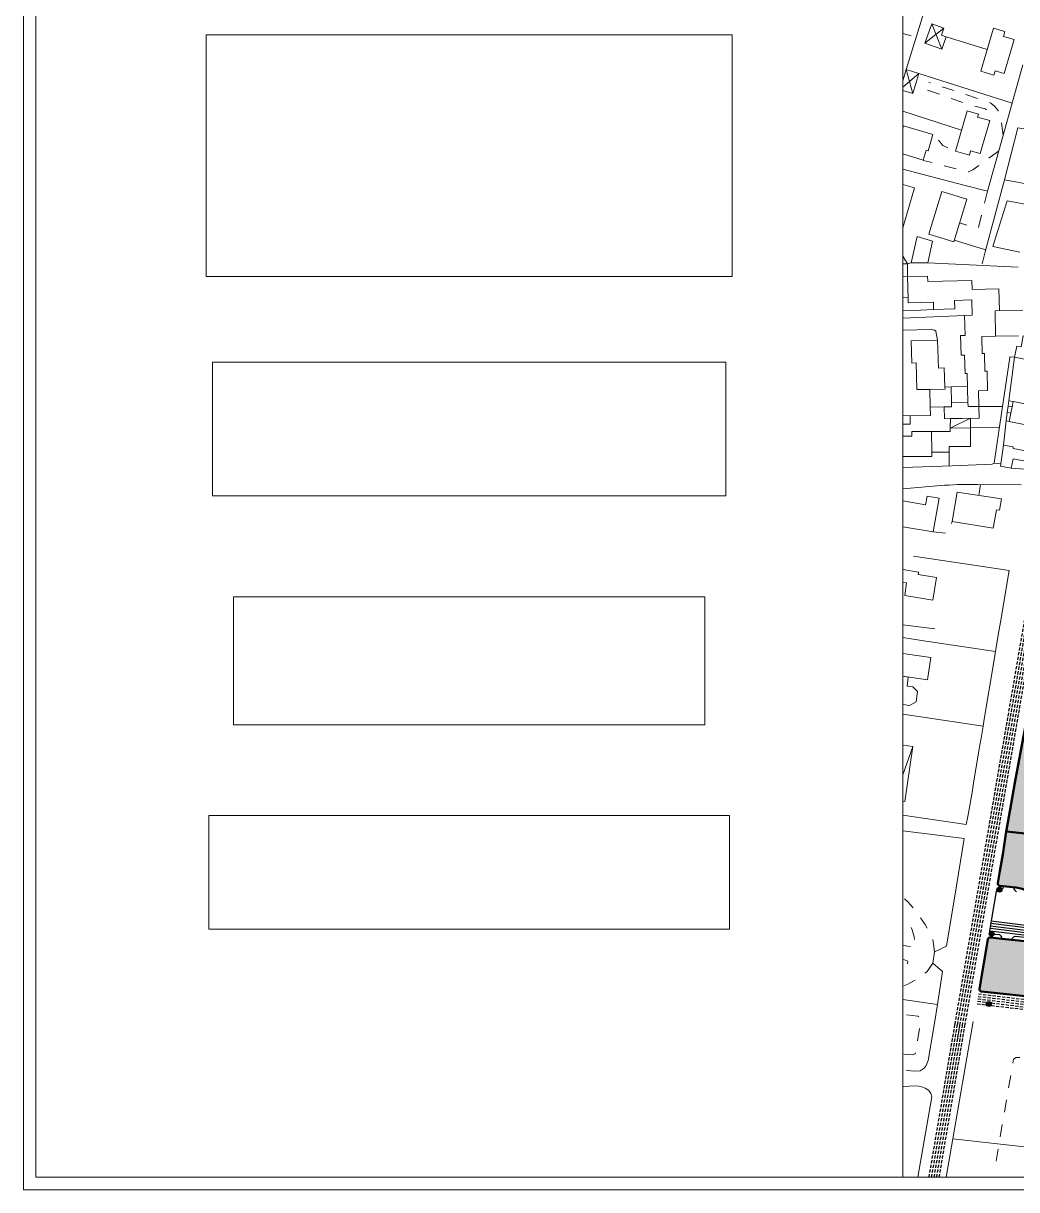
# Model space of a CAD drawing. Header units: millimetres. Extents: x 366 to 1555, y 702 to 1543.
# Drawn here: x 365.8 to 764.8, y 701.7 to 1170.4 of the extents above; entities that cross this region are included whole.
import ezdxf

# ---------------------------------------------------------------- set-up
doc = ezdxf.new("R2010")
doc.units = ezdxf.units.MM
doc.linetypes.add('TRATTEGGIATA', pattern=[19.05, 12.7, -6.35])
for name, color, linetype, lineweight in [('1_BASE', 7, 'Continuous', 0), ('1_CARTIGLIO', 7, 'Continuous', 9), ('4L - Lotti', 7, 'Continuous', 50), ('6_ACQUEDOTTO', 152, 'Continuous', 30), ('6_FOGNATURA', 1, 'Continuous', 30), ('6_GAS', 210, 'Continuous', 30), ('6_ILLUMINAZIONE', 2, 'Continuous', 30), ('6_LOTTO RETINO', 254, 'Continuous', 30), ('6_RETE ELETTRICA', 2, 'Continuous', 30), ('6_TELEFONO', 94, 'Continuous', 30)]:
    doc.layers.add(name, color=color, linetype=linetype, lineweight=lineweight)
doc.layers.add('4L - Strade', color=10, linetype='Continuous')
picture_1 = doc.add_image_def('image1.png', size_in_pixel=(665, 306))
picture_2 = doc.add_image_def('image2.png', size_in_pixel=(596, 162))
picture_3 = doc.add_image_def('image3.png', size_in_pixel=(649, 169))
picture_4 = doc.add_image_def('image4.png', size_in_pixel=(659, 144))

msp = doc.modelspace()

# ---------------------------------------------------------------- hatches: boundary and pattern name
at = {"layer": '6_ILLUMINAZIONE', "transparency": 33554687}
h = msp.add_hatch(color=256, dxfattribs=at)
h.dxf.hatch_style = 1
h.paths.add_polyline_path([(758.87527, 822.27769, 1), (756.87527, 822.27769, 1)])
h = msp.add_hatch(color=256, dxfattribs=at)
h.dxf.hatch_style = 1
h.paths.add_polyline_path([(755.7474, 804.50529, 1), (753.7474, 804.50529, 1)])
h = msp.add_hatch(color=256, dxfattribs=at)
h.dxf.hatch_style = 1
h.paths.add_polyline_path([(754.57298, 776.294, 1), (752.57298, 776.294, 1)])
at = {"layer": '6_LOTTO RETINO', "transparency": 33554559}
h = msp.add_hatch(color=256, dxfattribs=at)
h.dxf.hatch_style = 1
h.paths.add_polyline_path([(794.18437, 873.87762), (798.25153, 896.95272), (798.25157, 896.95296), (770.79751, 902.30304), (769.24439, 893.31122), (768.36939, 888.15122), (766.63539, 878.88522), (764.06439, 865.15822), (762.18939, 854.54122), (760.72839, 846.25622), (760.62997, 845.61811), (787.61271, 842.82517, 0.393409196), (788.70045, 843.64606), (791.61279, 860.14753)])
h = msp.add_hatch(color=256, dxfattribs=at)
h.dxf.hatch_style = 1
h.paths.add_polyline_path([(780.54846, 843.55638), (760.62997, 845.61811), (759.20539, 836.38122), (758.04358, 829.69928), (757.21412, 824.92881, 0.434573785), (758.09638, 823.76282), (764.64132, 823.08537, -0.228209947), (772.39917, 818.30894), (775.59216, 813.87458), (777.74795, 826.27323), (778.94253, 833.14365)])
h = msp.add_hatch(color=256, dxfattribs=at)
h.dxf.hatch_style = 1
h.paths.add_polyline_path([(750.72784, 781.29596, -0.44015695), (749.82706, 782.46382), (753.26373, 802.21485, -0.394136538), (754.3519, 803.03821), (758.89377, 802.56142), (762.87287, 802.15622), (773.36506, 801.07019), (769.5847, 779.34395)])

# ---------------------------------------------------------------- linework, layer by layer
at = {"layer": '1_BASE'}
for p, q in [((720.44739, 1151.81922), (729.21339, 1180.51022)), ((719.0962, 1166.35108), (722.40039, 1165.45522)), ((736.45539, 1164.99422), (752.93239, 1159.90522)), ((757.63539, 1119.25622), (767.22839, 1153.69422)), ((734.36939, 1147.46322), (725.54139, 1150.29522)), ((730.15039, 1146.56522), (729.50239, 1146.78322)), ((762.93939, 1138.30722), (734.36939, 1147.46322)), ((739.62739, 1143.37322), (734.89339, 1144.97122)), ((729.01839, 1143.53322), (733.74439, 1141.90822)), ((738.47839, 1140.28322), (743.20539, 1138.66222)), ((749.10339, 1140.18622), (744.36939, 1141.78022)), ((742.67439, 1127.45522), (719.0962, 1135.17483)), ((747.97139, 1137.16622), (752.19739, 1136.06922)), ((752.19739, 1136.06922), (752.67439, 1135.64722)), ((754.46339, 1138.38122), (753.84639, 1138.58822)), ((755.89339, 1137.17422), (754.46339, 1138.38122)), ((757.30739, 1135.35022), (755.89339, 1137.17422)), ((757.36939, 1135.19422), (757.30739, 1135.35022)), ((759.36139, 1125.45922), (758.68239, 1130.41222)), ((733.44739, 1123.51422), (735.14339, 1121.32622)), ((735.14339, 1121.32622), (737.19739, 1120.46322)), ((753.12739, 1102.97122), (757.63539, 1119.25622)), ((755.66639, 1117.74822), (753.63539, 1116.26422)), ((756.97139, 1118.65122), (755.66639, 1117.74822)), ((757.63539, 1119.25622), (756.97139, 1118.65122)), ((719.0962, 1111.84446), (743.58039, 1105.45922)), ((730.84639, 1114.44022), (727.23639, 1115.36922)), ((740.53339, 1111.95122), (735.68939, 1113.19822)), ((747.18939, 1111.56122), (745.43939, 1110.69022)), ((749.59639, 1113.31922), (747.18939, 1111.56122)), ((745.43939, 1110.69022), (745.37739, 1110.70522)), ((759.93239, 1107.56522), (752.18939, 1078.58022)), ((743.58039, 1105.45922), (753.12739, 1102.97122)), ((753.12739, 1102.97122), (751.88539, 1098.12722)), ((750.65039, 1093.28322), (749.40839, 1088.44022)), ((744.82239, 1089.30722), (741.85339, 1090.22122)), ((739.73639, 1083.30722), (742.76839, 1082.38522)), ((747.10339, 1081.06522), (752.41639, 1079.44822)), ((752.18939, 1078.58022), (750.89339, 1073.73722)), ((720.97839, 1073.79522, 209.108), (719.0962, 1073.79592, 209.108)), ((722.40039, 1074.11922), (720.97839, 1073.79522, 209.108)), ((720.97839, 1068.62322), (720.97839, 1073.79522, 209.111)), ((743.01039, 1073.56522), (729.18239, 1074.24422)), ((765.40839, 1072.46322), (743.01039, 1073.56522)), ((719.0962, 1054.96401), (726.11139, 1055.20122)), ((726.11139, 1055.20122), (731.45539, 1055.38122)), ((757.84639, 1054.97922), (767.22139, 1055.20122)), ((743.85339, 1053.06522, 209.0947), (719.0962, 1051.8826, 209.0947)), ((719.0962, 1047.16091, 209.0878), (730.46339, 1047.42022, 209.0878)), ((730.46339, 1047.42022, 209.0778), (731.80739, 1047.11922, 209.0778)), ((731.80739, 1047.11922, 209.0778), (732.36939, 1046.68222, 209.0778)), ((732.36939, 1046.68222, 209.0811), (733.01039, 1043.15122, 209.0811)), ((756.36139, 1044.68222), (765.51839, 1044.90122)), ((757.67439, 1006.46322), (762.00239, 1036.15122)), ((763.97839, 1036.27622), (761.66639, 1018.74022)), ((762.00239, 1036.15122), (762.04939, 1036.45922)), ((762.04939, 1036.45922), (763.97839, 1036.27622)), ((738.43239, 1024.30322, 209.081), (745.03339, 1024.43222, 209.081)), ((719.0962, 1012.74068), (730.22839, 1012.85022)), ((730.22839, 1012.85022), (730.08039, 1016.20922)), ((759.12739, 1016.44022, 209.6272), (749.60339, 1016.42822, 209.6272)), ((761.38539, 1016.60022), (761.04939, 1014.02222)), ((722.08839, 1009.38122), (719.0962, 1009.29695)), ((746.31439, 1007.87322), (757.90839, 1008.06922)), ((760.60339, 1010.65122), (759.46339, 1000.85022)), ((755.79939, 993.63522), (757.67439, 1006.46322)), ((737.73639, 998.07622), (737.68939, 992.60422)), ((719.0962, 991.92173), (738.86139, 992.64722)), ((738.86139, 992.64722), (754.90839, 993.23722)), ((754.90839, 993.23722), (755.79939, 993.63522)), ((762.63539, 991.68622), (768.23639, 991.28022)), ((735.85339, 984.83422), (719.0962, 983.29546)), ((737.70539, 984.84222), (735.85339, 984.83422)), ((749.01839, 985.05322), (741.04939, 985.08022)), ((766.64339, 984.99022), (749.01839, 985.05322)), ((766.64339, 984.99022), (749.01839, 985.05322)), ((750.23639, 985.07322), (749.64339, 980.72522)), ((731.26839, 966.04922), (736.23639, 965.49422)), ((738.66639, 969.35422), (738.93239, 970.26422)), ((752.99439, 951.86922), (723.31439, 956.28022)), ((761.80739, 950.55722), (752.99439, 951.86922)), ((758.27539, 929.76822), (761.80739, 950.55722)), ((731.90039, 927.02622, 210.2179), (719.0962, 928.68999, 210.2179)), ((726.61939, 922.42022), (719.0962, 923.56351)), ((754.52539, 907.35422), (757.51839, 925.29522)), ((756.27539, 917.90822), (726.61939, 922.42022)), ((751.61139, 889.90522), (753.11139, 898.85822)), ((719.0962, 892.8219), (723.59639, 892.13922)), ((723.59639, 892.13922), (751.28339, 887.94022)), ((750.48639, 883.17822), (751.28339, 887.94022)), ((751.28339, 887.94022), (751.61139, 889.90522)), ((747.61139, 866.02622), (749.61139, 877.90822)), ((745.15839, 851.60822), (746.95539, 861.33022)), ((719.0962, 852.21235), (744.57239, 848.46322)), ((744.57239, 848.46322), (745.15839, 851.60822)), ((733.11139, 844.16222), (719.0962, 845.92443)), ((743.74439, 842.82622), (733.11139, 844.16222)), ((740.61939, 823.79522), (743.74439, 842.82622)), ((736.63539, 799.49022), (740.61939, 823.79522)), ((721.11139, 817.31122), (719.77539, 818.54922)), ((722.15839, 816.20122), (721.11139, 817.31122)), ((723.23639, 814.95122), (722.15839, 816.20122)), ((722.80739, 806.12322), (722.48639, 807.09222)), ((728.01039, 808.29522), (726.14339, 810.88922)), ((728.90839, 806.73322), (728.01039, 808.29522)), ((723.68239, 803.27222), (722.80739, 806.12322)), ((723.76039, 802.28022), (723.68239, 803.27222)), ((731.43939, 800.40122), (731.06439, 802.24022)), ((719.0962, 799.83475), (722.18939, 799.39322)), ((731.73639, 797.29122), (731.43939, 800.40122)), ((731.73639, 797.29122), (736.63539, 799.49022)), ((721.06439, 793.50622), (719.0962, 794.37002)), ((720.97839, 792.47522), (720.98639, 792.48722)), ((720.98639, 792.48722), (721.06439, 793.50622)), ((731.09639, 792.65822), (728.79939, 789.40822)), ((735.04939, 789.41222), (731.09639, 792.65822)), ((728.79939, 789.40822), (728.04139, 788.72922)), ((733.01839, 776.11522), (735.04939, 789.41222)), ((720.83039, 784.15822), (719.51039, 783.60422)), ((722.55739, 785.06122), (720.83039, 784.15822)), ((723.97839, 785.83022), (722.55739, 785.06122)), ((733.01839, 776.11522), (719.0962, 778.08705)), ((731.74439, 768.58822), (733.01839, 776.11522)), ((725.15839, 771.42022), (720.57239, 771.98722)), ((725.43939, 771.17022), (725.15839, 771.42022)), ((747.37739, 769.33022), (744.31439, 751.63122)), ((724.98639, 761.54922), (725.74439, 766.49022)), ((729.21339, 753.61922), (731.74439, 768.58822)), ((741.01039, 761.84222), (742.01839, 767.80722)), ((719.46339, 756.19422), (722.90839, 755.92022)), ((722.90839, 755.92022), (724.02539, 756.26422)), ((724.02539, 756.26422), (724.11139, 756.62722)), ((763.54939, 754.14722), (764.65839, 754.82622)), ((764.65839, 754.82622), (766.08039, 754.75622)), ((726.04139, 749.44422), (727.58039, 750.49022)), ((727.58039, 750.49022), (728.46339, 751.61922)), ((728.46339, 751.61922), (729.21339, 753.61922)), ((744.31439, 751.63122), (739.20539, 722.06922)), ((763.26839, 752.52222), (763.54939, 754.14722)), ((720.47839, 749.65822), (722.28339, 749.42422)), ((722.28339, 749.42422), (724.19739, 749.28022)), ((724.19739, 749.28022), (726.04139, 749.44422)), ((761.58039, 742.66622), (762.42439, 747.59622)), ((759.88539, 732.81122), (760.73639, 737.74022)), ((758.19739, 722.95522), (759.04139, 727.88522)), ((739.20539, 722.06922), (736.542, 706.68381)), ((739.20539, 722.06922), (879.45705, 706.68381)), ((756.51039, 713.10022), (757.35339, 718.02622))]:
    msp.add_line(p, q, dxfattribs=at)
for points in [[(727.92439, 1162.45122), (734.70539, 1160.05322), (736.45539, 1164.99422), (734.56439, 1165.66222), (735.58839, 1168.54122), (730.71339, 1170.28022), (727.92439, 1162.45122)], [(735.58839, 1168.54122), (727.92439, 1162.45122)], [(734.70539, 1160.05322), (730.71339, 1170.28022)], [(750.40039, 1151.15522), (755.62739, 1149.65122), (756.10339, 1151.30722), (759.82239, 1150.23322), (763.79939, 1163.94422), (759.51039, 1165.19022), (760.08839, 1167.17822), (755.43239, 1168.52622), (750.40039, 1151.15522)], [(719.0962, 1143.4952), (723.06439, 1142.27622), (725.54139, 1150.29522), (720.45643, 1151.84884), (719.0962, 1147.32629)], [(725.54139, 1150.29522), (719.0962, 1144.73002)], [(723.06439, 1142.27622), (720.45643, 1151.84884)], [(740.20539, 1119.02222), (745.82239, 1117.44422), (746.32239, 1119.22122), (750.18939, 1118.11922), (753.96339, 1131.36922), (749.10339, 1132.75622), (749.44739, 1133.97122), (744.96339, 1135.28022), (740.20539, 1119.02222)], [(719.0962, 1128.35484), (719.37739, 1129.28722), (731.16639, 1125.70522), (729.18939, 1119.21322), (728.42439, 1119.44822), (727.22139, 1115.47522), (719.0962, 1117.94208)], [(771.59639, 1105.40522), (772.19739, 1108.55322), (774.33839, 1108.13922), (774.89339, 1110.88522), (770.95539, 1111.70122), (772.89339, 1121.06122), (773.94586, 1127.03084), (772.58039, 1127.27222), (765.23639, 1128.36922), (759.93239, 1107.56522), (771.59639, 1105.40522)], [(719.0962, 1088.30099), (723.70539, 1104.27622), (719.0962, 1105.6068)], [(729.47139, 1085.67022), (739.51839, 1082.59222), (744.78339, 1099.79522), (734.74439, 1102.87322), (729.47139, 1085.67022)], [(766.13874, 1078.48728), (755.19594, 1080.76606), (761.02526, 1099.10769), (769.71506, 1097.44942)], [(722.40039, 1074.11922), (724.84639, 1084.71322), (730.97139, 1082.85422), (729.18239, 1074.24422), (722.40039, 1074.11922)], [(747.10339, 1081.06522), (742.76839, 1082.38522)], [(719.0962, 1076.80694), (720.97839, 1073.79522)], [(743.87739, 1037.07622), (742.48639, 1037.03322), (742.26839, 1044.98722), (744.08839, 1045.03322), (743.85339, 1053.06522), (746.97839, 1053.21322), (746.80739, 1059.27622), (739.83839, 1059.08422), (740.02539, 1055.67422), (731.45539, 1055.38522), (731.42439, 1058.39722), (721.28339, 1058.12322), (721.23639, 1059.90522), (720.97839, 1068.62322), (729.01839, 1068.81522), (729.07239, 1066.61522), (746.84639, 1067.06522), (746.94739, 1063.42422), (757.61139, 1063.72522), (757.84639, 1054.97922), (756.10339, 1054.93622), (756.36139, 1044.68622), (750.74439, 1044.53322), (750.91639, 1037.67422), (751.81439, 1037.69422), (751.97839, 1030.60422), (752.98639, 1030.62322), (753.14339, 1022.84622), (749.47839, 1022.76422), (749.60339, 1016.42822), (745.32239, 1016.41622), (745.23639, 1018.08422), (744.86139, 1029.70522), (744.08839, 1029.68622), (743.87739, 1037.07622)], [(724.46339, 1033.94422), (722.65839, 1033.90522), (722.47839, 1042.78322), (733.00239, 1043.15522), (733.40839, 1031.84622), (735.72839, 1031.92422), (736.00239, 1024.25222), (736.02539, 1023.46722), (729.93239, 1023.33822), (724.68239, 1023.22522), (724.46339, 1033.94422)], [(763.97839, 1036.27622), (764.83839, 1040.72522), (766.66639, 1040.36522), (767.47839, 1044.79522), (773.74439, 1043.80722), (780.50239, 1042.56522), (778.88539, 1033.36522), (763.97839, 1036.27622)], [(738.63539, 1017.87322), (738.67439, 1016.34622), (735.70539, 1016.31522), (730.08839, 1016.20522), (729.93239, 1023.33822), (736.02539, 1023.46722), (736.00239, 1024.25222), (738.43239, 1024.30322), (738.63539, 1017.87322)], [(745.23639, 1018.08422), (745.32239, 1016.41622), (749.60339, 1016.42822), (749.68239, 1011.80722), (735.79939, 1011.53322), (735.70539, 1016.31522), (738.67439, 1016.34622), (738.63539, 1017.87322), (745.23639, 1018.08422)], [(762.95539, 1016.27622), (761.38539, 1016.59622), (761.67439, 1018.74422), (763.35339, 1018.40522), (762.95539, 1016.27622)], [(762.95539, 1016.27622), (761.38539, 1016.59622), (761.67439, 1018.74422), (763.35339, 1018.40522), (762.95539, 1016.27622)], [(775.37739, 1015.99422), (773.81439, 1008.00622), (761.85339, 1010.40522), (762.48639, 1013.75622), (762.95539, 1016.27622), (763.35339, 1018.40522), (775.37739, 1015.99422)], [(722.03339, 1012.77222), (722.08839, 1009.37722)], [(761.04939, 1014.02622), (762.48639, 1013.75622), (761.85339, 1010.40522), (760.60339, 1010.65522), (761.04939, 1014.02622)], [(737.73639, 1000.40522), (737.73639, 998.07622), (730.65839, 998.07622), (730.64339, 1006.32622), (738.14339, 1006.32622), (738.14339, 1007.77622), (746.31439, 1007.87322), (746.31439, 1000.40522), (737.73639, 1000.40522)], [(738.14339, 1007.77622), (746.31439, 1007.87322), (746.31439, 1011.74422), (738.21339, 1011.58422), (738.14339, 1007.77622)], [(746.31439, 1011.74022), (738.14339, 1007.78022)], [(738.14339, 1007.78022), (746.31439, 1007.87322), (746.31439, 1011.74022), (738.21339, 1011.58022), (738.14339, 1007.78022)], [(722.62739, 1004.55722), (722.62739, 1006.32622), (730.64339, 1006.32622), (730.65839, 998.07622), (730.65839, 996.30722), (719.0962, 996.31257)], [(719.0962, 1004.55722), (722.62739, 1004.55722)], [(758.35339, 992.49822), (762.63539, 991.68622), (763.33839, 995.38922), (771.19739, 993.91622), (771.94739, 997.94822), (763.33039, 999.54522), (763.45539, 1000.22922), (759.46339, 1000.85022), (758.35339, 992.49822)], [(758.47139, 993.36222), (755.79939, 993.63522)], [(737.70539, 984.83822), (741.04939, 985.08022)], [(719.0962, 978.46234), (719.10339, 978.50222), (728.22839, 976.86222), (728.87739, 980.45522), (733.69739, 979.59222), (731.26839, 966.04922), (719.0962, 968.09983)], [(738.93239, 970.26422), (740.88539, 982.02622), (758.70539, 979.37722), (757.90839, 974.72122), (756.67439, 974.93222), (755.42439, 967.48722), (738.93239, 970.26422)], [(719.0962, 950.88184), (725.38539, 949.87322), (725.22839, 948.89722), (732.65839, 947.68622), (731.18239, 938.63522), (719.86139, 940.49422)], [(719.86139, 940.49422), (720.55739, 945.62322), (719.0962, 945.86393)], [(758.27539, 929.77222), (757.51839, 925.29522)], [(719.0962, 908.02336), (728.94739, 906.53322), (730.29939, 915.54522), (719.0962, 917.23005)], [(719.0962, 908.02156), (721.18239, 907.70922), (720.76039, 904.06122), (723.04139, 903.72922), (724.99439, 901.88522), (724.47139, 897.74422), (721.71339, 896.22522), (719.0962, 896.69973)], [(753.11139, 898.86222), (754.52539, 907.35422)], [(749.77539, 878.88522), (750.48639, 883.18222)], [(719.0962, 880.34348), (723.07239, 879.73722), (719.83039, 857.69822), (719.0962, 857.81044)], [(723.07239, 879.73722), (719.0962, 868.4108)], [(749.61139, 877.90822), (749.77539, 878.88522)], [(747.61139, 866.02622), (746.95539, 861.33022)], [(731.09639, 792.65822), (731.73639, 797.29122)]]:
    msp.add_lwpolyline(points, dxfattribs=at)
at = {"layer": '1_BASE', "elevation": 209.111}
for points in [[(720.97838, 1068.62343), (719.0962, 1068.58075)], [(719.0962, 1060.30087), (721.22302, 1060.35696)]]:
    msp.add_lwpolyline(points, dxfattribs=at)
at = {"layer": '1_BASE', "color": 7}
msp.add_lwpolyline([(719.0962, 743.10705), (719.39339, 743.13522), (721.56439, 743.33422), (723.40839, 743.46322), (725.51839, 743.30722), (726.76039, 743.08022), (728.04939, 742.48722), (729.55739, 741.47522), (730.33839, 740.35422), (730.73639, 738.96322), (725.10345, 706.68381)], dxfattribs=at)
at = {"layer": '1_CARTIGLIO'}
for points in [[(365.79901, 701.68381), (1554.79901, 701.68381), (1554.79901, 1542.68381), (365.79901, 1542.68381)], [(370.79901, 706.68381), (1549.79901, 706.68381), (1549.79901, 1537.68381), (370.79901, 1537.68381)]]:
    msp.add_lwpolyline(points, close=True, dxfattribs=at)
at = {"layer": '1_CARTIGLIO', "ltscale": 100}
msp.add_lwpolyline([(719.0962, 706.68381), (719.0962, 1262.63522), (1549.79901, 1262.63522)], dxfattribs=at)
at = {"layer": '4L - Lotti'}
msp.add_line((764.64132, 823.08537), (758.09638, 823.76282), dxfattribs=at)
for points in [[(770.79751, 902.30304), (769.24439, 893.31122), (768.36939, 888.15122), (766.63539, 878.88522), (764.06439, 865.15822), (762.18939, 854.54122), (760.72839, 846.25622), (760.62997, 845.61811)], [(760.62997, 845.61811), (759.20539, 836.38122), (758.04358, 829.69928), (757.21412, 824.92881)], [(787.61271, 842.82517), (760.62997, 845.61811)], [(753.26376, 802.21505), (749.82706, 782.46382)], [(754.3519, 803.03821), (758.89377, 802.56142), (762.87287, 802.15622), (773.36506, 801.07019)], [(773.36506, 801.07019), (769.5847, 779.34395), (750.72784, 781.29596)]]:
    msp.add_lwpolyline(points, dxfattribs=at)
for centre, radius, start, end in [((758.19934, 824.75751), 1, 170.1364433, 264.0904528), ((763.56026, 812.64117), 10.5, 32.4217819, 84.0904528), ((754.24894, 802.04352), 1, 84.0904528, 170.1352999), ((750.81226, 782.2924), 1, 170.1293876, 265.1574998)]:
    msp.add_arc(centre, radius, start, end, dxfattribs=at)
at = {"layer": '4L - Strade'}
for p, q in [((758.04922, 822.25969), (757.70131, 822.2957)), ((754.7474, 804.50529), (757.65698, 804.19293)), ((764.33151, 803.51325), (779.54007, 801.92784))]:
    msp.add_line(p, q, dxfattribs=at)
msp.add_lwpolyline([(756.61314, 821.47232), (755.80158, 816.80478), (754.72139, 810.59222), (753.86516, 805.67134)], dxfattribs=at)
for points in [[(759.58841, 823.60838, -0.367408542), (758.04815, 822.25967)], [(763.56712, 823.19655, 0.367408542), (764.79847, 821.56094)], [(758.89377, 802.56142, 0.367408542), (757.65698, 804.19293)], [(762.87287, 802.15622, -0.354625439), (764.33151, 803.51325, -0.354625439)]]:
    msp.add_lwpolyline(points, format="xyb", dxfattribs=at)
for centre, start, end in [((757.59835, 821.30101), 84.0904528, 170.1364433), ((754.85036, 805.49997), 170.1264218, 264.0904528)]:
    msp.add_arc(centre, 1, start, end, dxfattribs=at)
at = {"layer": '6_ACQUEDOTTO', "linetype": 'TRATTEGGIATA', "ltscale": 0.1}
for points in [[(733.69881, 706.68381), (743.98947, 767.47355), (773.77047, 940.34855), (791.36447, 1046.50455), (800.15347, 1096.63755), (804.74647, 1119.70755), (805.62947, 1123.89555), (812.24647, 1145.53155), (815.32097, 1153.03405), (820.45747, 1166.87955), (828.29347, 1185.02055), (838.34189, 1208.75895), (841.69287, 1218.90634), (845.67238, 1233.9471), (851.94348, 1257.70803)], [(749.45748, 780.3772), (787.6381, 775.81113), (825.84815, 771.24153), (874.43296, 766.11262), (943.26037, 758.84676), (994.52867, 753.43456)]]:
    msp.add_lwpolyline(points, dxfattribs=at)
at = {"layer": '6_ACQUEDOTTO'}
msp.add_lwpolyline([(782.60189, 806.14676), (754.599, 809.59974)], dxfattribs=at)
at = {"layer": '6_FOGNATURA', "linetype": 'TRATTEGGIATA', "ltscale": 0.1}
for points in [[(732.68458, 706.68381), (743.00374, 767.64189), (772.78445, 940.51519), (790.37869, 1046.67265), (799.17047, 1096.82155), (803.76682, 1119.90834), (804.66017, 1124.14543), (811.30367, 1145.86809), (814.38927, 1153.39766), (819.52904, 1167.25199), (827.374, 1185.41373), (837.40511, 1209.11123), (840.73385, 1219.19128), (844.70564, 1234.20288), (850.97659, 1257.96322)], [(749.33873, 779.38427), (787.51935, 774.8182), (825.73628, 770.24779), (874.32798, 765.11814), (943.15538, 757.85229), (994.42369, 752.44008)]]:
    msp.add_lwpolyline(points, dxfattribs=at)
at = {"layer": '6_FOGNATURA'}
msp.add_lwpolyline([(782.48924, 805.15308), (754.47662, 808.60726)], dxfattribs=at)
at = {"layer": '6_GAS', "linetype": 'TRATTEGGIATA', "ltscale": 0.1}
for points in [[(731.67035, 706.68381), (742.01801, 767.81023), (771.79842, 940.68183), (789.39291, 1046.84075), (798.18748, 1097.00554), (802.78717, 1120.10913), (803.69087, 1124.39531), (810.36088, 1146.20463), (813.45756, 1153.76128), (818.60061, 1167.62443), (826.45453, 1185.80692), (836.46832, 1209.46351), (839.77483, 1219.47621), (843.73891, 1234.45866), (850.0097, 1258.21841)], [(749.21999, 778.39135), (787.40061, 773.82528), (825.62441, 769.25404), (874.223, 764.12367), (943.0504, 756.85781), (994.3187, 751.44561)]]:
    msp.add_lwpolyline(points, dxfattribs=at)
at = {"layer": '6_GAS'}
msp.add_lwpolyline([(782.37659, 804.15939), (754.35424, 807.61478)], dxfattribs=at)
at = {"layer": '6_ILLUMINAZIONE'}
for centre in [(757.87527, 822.27769), (754.7474, 804.50529), (753.57298, 776.294)]:
    msp.add_circle(centre, 1, dxfattribs=at)
at = {"layer": '6_RETE ELETTRICA', "linetype": 'TRATTEGGIATA', "ltscale": 0.1}
for points in [[(730.65612, 706.68381), (741.03228, 767.97857), (770.8124, 940.84847), (788.40712, 1047.00885), (797.20449, 1097.18953), (801.80752, 1120.30992), (802.72157, 1124.64519), (809.41808, 1146.54117), (812.52586, 1154.12489), (817.67218, 1167.99686), (825.53506, 1186.2001), (835.53154, 1209.81579), (838.81581, 1219.76115), (842.77217, 1234.71444), (849.0428, 1258.47359)], [(749.10124, 777.39842), (787.28186, 772.83235), (825.51254, 768.26029), (874.11802, 763.12919), (942.94542, 755.86334), (996.67865, 750.19092)]]:
    msp.add_lwpolyline(points, dxfattribs=at)
at = {"layer": '6_RETE ELETTRICA'}
msp.add_lwpolyline([(782.26393, 803.16571), (754.23186, 806.62229)], dxfattribs=at)
at = {"layer": '6_TELEFONO', "linetype": 'TRATTEGGIATA', "ltscale": 0.1}
for points in [[(729.6419, 706.68381), (740.04655, 768.14691), (769.82638, 941.01511), (787.42134, 1047.17694), (796.22149, 1097.37353), (800.82786, 1120.5107), (801.75227, 1124.89506), (808.47528, 1146.87771), (811.59416, 1154.4885), (816.74375, 1168.3693), (824.61559, 1186.59328), (834.59476, 1210.16807), (837.85679, 1220.04609), (841.80544, 1234.97022), (848.07591, 1258.72878)], [(748.9825, 776.4055), (787.16312, 771.83943), (825.40067, 767.26655), (874.01303, 762.13472), (942.84043, 754.86887), (994.10874, 749.45666)]]:
    msp.add_lwpolyline(points, dxfattribs=at)
at = {"layer": '6_TELEFONO'}
msp.add_lwpolyline([(782.15128, 802.17203), (754.10948, 805.62981)], dxfattribs=at)

# ---------------------------------------------------------------- pictures from other files: only their frames are drawn
at = {"layer": '1_CARTIGLIO'}
image = msp.add_image(picture_1, insert=(439.30296, 1068.64665), size_in_units=(211.16698, 97.16856), dxfattribs=at)
image.dxf.flags = 7
image = msp.add_image(picture_3, insert=(441.84331, 980.58312), size_in_units=(206.08627, 53.66499), dxfattribs=at)
image.dxf.flags = 7
image = msp.add_image(picture_2, insert=(450.25824, 888.49908), size_in_units=(189.25642, 51.44218), dxfattribs=at)
image.dxf.flags = 7
image = msp.add_image(picture_4, insert=(440.25559, 806.40092), size_in_units=(209.26171, 45.72638), dxfattribs=at)
image.dxf.flags = 7

doc.saveas('drawing.dxf')
